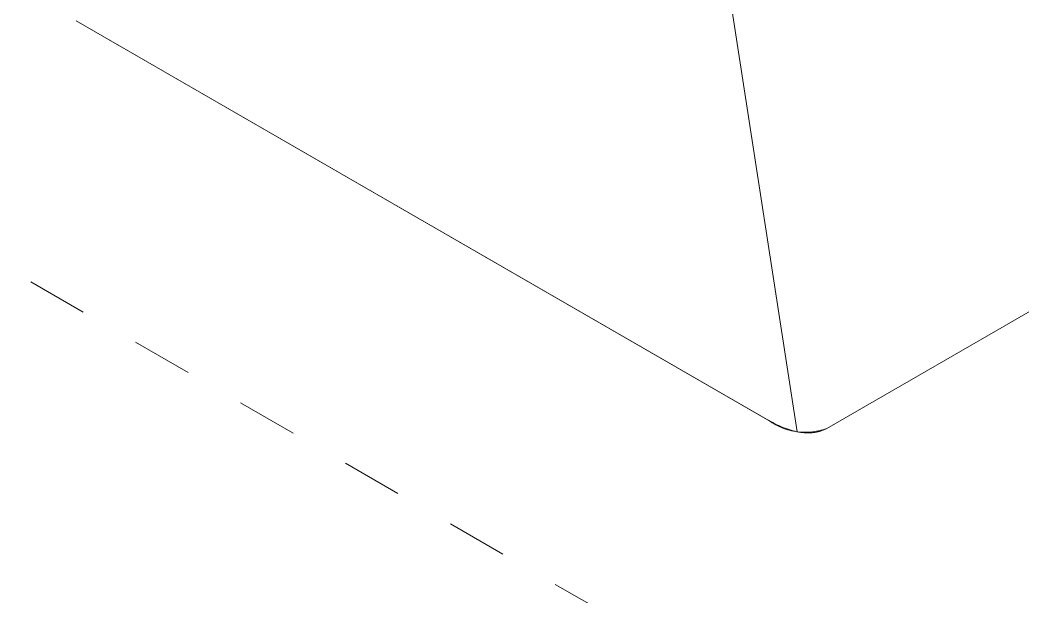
# Model space of a CAD drawing. Header units: inches. Extents: x -4 to 147, y -1 to 99.
# Drawn here: x 98.046 to 99.701, y 42.558 to 43.511 of the extents above; entities that cross this region are included whole.
import ezdxf

# ---------------------------------------------------------------- set-up
doc = ezdxf.new("R2010")
doc.units = ezdxf.units.IN
doc.linetypes.add('HIDDEN', pattern=[1.905, 1.27, -0.635])
doc.layers.add('ZANO_R', color=7, linetype='Continuous', lineweight=0)
doc.layers.add('ZANO_R_przerywana', color=250, linetype='HIDDEN', lineweight=0)

msp = doc.modelspace()

# ---------------------------------------------------------------- linework, layer by layer
at = {"layer": 'ZANO_R'}
for p, q in [((99.21902, 43.53977), (99.32841, 42.83059)), ((99.21902, 43.53977), (99.32841, 42.83059)), ((99.2799, 42.85039), (98.13801, 43.50965)), ((99.28185, 42.84926), (98.13801, 43.50965)), ((99.28185, 42.84926), (98.13801, 43.50965)), ((100.05946, 43.23002), (99.37737, 42.83621)), ((100.05946, 43.23002), (99.37737, 42.83621)), ((99.28021, 42.85022), (99.28511, 42.84741)), ((99.28468, 42.84727), (99.28185, 42.84926)), ((99.28468, 42.84727), (99.28185, 42.84926)), ((99.28185, 42.84926), (99.28468, 42.84727)), ((99.28758, 42.84537), (99.28468, 42.84727)), ((99.28758, 42.84537), (99.28468, 42.84727)), ((99.28468, 42.84727), (99.28758, 42.84537)), ((99.28511, 42.84741), (99.2884, 42.84562)), ((99.29054, 42.84357), (99.28758, 42.84537)), ((99.29054, 42.84357), (99.28758, 42.84537)), ((99.28758, 42.84537), (99.29054, 42.84357)), ((99.2884, 42.84562), (99.29172, 42.84389)), ((99.29356, 42.84187), (99.29054, 42.84357)), ((99.29356, 42.84187), (99.29054, 42.84357)), ((99.29054, 42.84357), (99.29356, 42.84187)), ((99.29172, 42.84389), (99.29508, 42.84223)), ((99.29663, 42.84028), (99.29356, 42.84187)), ((99.29663, 42.84028), (99.29356, 42.84187)), ((99.29356, 42.84187), (99.29663, 42.84028)), ((99.29508, 42.84223), (99.29842, 42.84066)), ((99.29976, 42.83879), (99.29663, 42.84028)), ((99.29976, 42.83879), (99.29663, 42.84028)), ((99.29663, 42.84028), (99.29976, 42.83879)), ((99.29842, 42.84066), (99.3018, 42.83916)), ((99.30294, 42.83741), (99.29976, 42.83879)), ((99.30294, 42.83741), (99.29976, 42.83879)), ((99.29976, 42.83879), (99.30294, 42.83741)), ((99.3018, 42.83916), (99.3052, 42.83773)), ((99.30616, 42.83614), (99.30294, 42.83741)), ((99.30616, 42.83614), (99.30294, 42.83741)), ((99.30294, 42.83741), (99.30616, 42.83614)), ((99.3052, 42.83773), (99.30864, 42.83638)), ((99.30943, 42.83499), (99.30616, 42.83614)), ((99.30943, 42.83499), (99.30616, 42.83614)), ((99.30616, 42.83614), (99.30943, 42.83499)), ((99.30864, 42.83638), (99.31198, 42.83517)), ((99.31273, 42.83394), (99.30943, 42.83499)), ((99.31273, 42.83394), (99.30943, 42.83499)), ((99.30943, 42.83499), (99.31273, 42.83394)), ((99.31198, 42.83517), (99.31535, 42.83404)), ((99.31607, 42.83301), (99.31273, 42.83394)), ((99.31607, 42.83301), (99.31273, 42.83394)), ((99.31273, 42.83394), (99.31607, 42.83301)), ((99.31535, 42.83404), (99.31875, 42.83299)), ((99.31944, 42.83219), (99.31607, 42.83301)), ((99.31944, 42.83219), (99.31607, 42.83301)), ((99.31607, 42.83301), (99.31943, 42.83219)), ((99.31875, 42.83299), (99.32218, 42.83204)), ((99.31943, 42.83219), (99.32283, 42.83149)), ((99.32283, 42.83149), (99.31944, 42.83219)), ((99.32283, 42.83149), (99.31944, 42.83219)), ((99.32218, 42.83204), (99.32525, 42.83128)), ((99.32624, 42.8309), (99.32283, 42.83149)), ((99.32624, 42.8309), (99.32283, 42.83149)), ((99.32283, 42.83149), (99.32624, 42.8309)), ((99.32525, 42.83128), (99.32833, 42.83061)), ((99.32967, 42.83043), (99.32624, 42.8309)), ((99.32967, 42.83043), (99.32624, 42.8309)), ((99.32624, 42.8309), (99.32967, 42.83043)), ((99.32833, 42.83061), (99.33144, 42.83002)), ((99.33312, 42.83008), (99.32967, 42.83043)), ((99.33312, 42.83008), (99.32967, 42.83043)), ((99.32967, 42.83043), (99.33312, 42.83008)), ((99.33144, 42.83002), (99.33457, 42.82953)), ((99.33658, 42.82985), (99.33312, 42.83008)), ((99.33658, 42.82985), (99.33312, 42.83008)), ((99.33312, 42.83008), (99.33658, 42.82985)), ((99.33457, 42.82953), (99.3375, 42.82916)), ((99.34004, 42.82973), (99.33658, 42.82985)), ((99.34004, 42.82973), (99.33658, 42.82985)), ((99.33658, 42.82985), (99.34004, 42.82973)), ((99.3375, 42.82916), (99.34045, 42.82889)), ((99.3435, 42.82973), (99.34004, 42.82973)), ((99.3435, 42.82973), (99.34004, 42.82973)), ((99.34004, 42.82973), (99.3435, 42.82973)), ((99.34045, 42.82889), (99.3434, 42.82871)), ((99.3434, 42.82871), (99.34488, 42.82866)), ((99.34697, 42.82986), (99.3435, 42.82973)), ((99.34697, 42.82986), (99.3435, 42.82973)), ((99.3435, 42.82973), (99.34697, 42.82986)), ((99.34488, 42.82866), (99.34636, 42.82864)), ((99.34636, 42.82864), (99.34781, 42.82864)), ((99.35042, 42.8301), (99.34697, 42.82986)), ((99.35042, 42.8301), (99.34697, 42.82986)), ((99.34697, 42.82986), (99.35042, 42.8301)), ((99.34781, 42.82864), (99.34927, 42.82868)), ((99.34927, 42.82868), (99.35072, 42.82874)), ((99.35387, 42.83045), (99.35042, 42.8301)), ((99.35387, 42.83045), (99.35042, 42.8301)), ((99.35042, 42.8301), (99.35387, 42.83045)), ((99.35072, 42.82874), (99.35217, 42.82883)), ((99.35217, 42.82883), (99.35362, 42.82895)), ((99.35362, 42.82895), (99.35507, 42.82909)), ((99.3573, 42.83093), (99.35387, 42.83045)), ((99.3573, 42.83093), (99.35387, 42.83045)), ((99.35387, 42.83045), (99.3573, 42.83093)), ((99.35507, 42.82909), (99.35651, 42.82927)), ((99.35651, 42.82927), (99.35795, 42.82949)), ((99.36071, 42.83152), (99.3573, 42.83093)), ((99.36071, 42.83152), (99.3573, 42.83093)), ((99.3573, 42.83093), (99.36071, 42.83152)), ((99.35795, 42.82949), (99.35926, 42.82971)), ((99.35926, 42.82971), (99.36057, 42.82996)), ((99.36057, 42.82996), (99.36187, 42.83024)), ((99.3641, 42.83223), (99.36071, 42.83152)), ((99.3641, 42.83223), (99.36071, 42.83152)), ((99.36071, 42.83152), (99.3641, 42.83223)), ((99.36187, 42.83024), (99.36316, 42.83054)), ((99.36316, 42.83054), (99.36445, 42.83088)), ((99.36747, 42.83305), (99.3641, 42.83223)), ((99.36747, 42.83305), (99.3641, 42.83223)), ((99.3641, 42.83223), (99.36747, 42.83305)), ((99.36445, 42.83088), (99.36572, 42.83124)), ((99.36572, 42.83124), (99.36699, 42.83163)), ((99.36699, 42.83163), (99.36825, 42.83205)), ((99.3708, 42.83399), (99.36747, 42.83305)), ((99.3708, 42.83399), (99.36747, 42.83305)), ((99.36747, 42.83305), (99.3708, 42.83399)), ((99.36825, 42.83205), (99.36943, 42.83248)), ((99.36943, 42.83248), (99.3706, 42.83293)), ((99.3706, 42.83293), (99.37176, 42.83341)), ((99.3741, 42.83505), (99.3708, 42.83399)), ((99.3741, 42.83505), (99.3708, 42.83399)), ((99.3708, 42.83399), (99.3741, 42.83505)), ((99.37176, 42.83341), (99.37291, 42.83392)), ((99.37291, 42.83392), (99.37404, 42.83445)), ((99.37404, 42.83445), (99.37516, 42.83501)), ((99.37737, 42.83621), (99.3741, 42.83505)), ((99.37737, 42.83621), (99.3741, 42.83505)), ((99.3741, 42.83505), (99.37737, 42.83621)), ((99.37516, 42.83501), (99.37627, 42.8356)), ((99.37627, 42.8356), (99.37737, 42.83621))]:
    msp.add_line(p, q, dxfattribs=at)
at = {"layer": 'ZANO_R_przerywana', "ltscale": 0.05}
msp.add_line((94.25267, 45.27842), (102.39723, 40.57615), dxfattribs=at)

doc.saveas('drawing.dxf')
